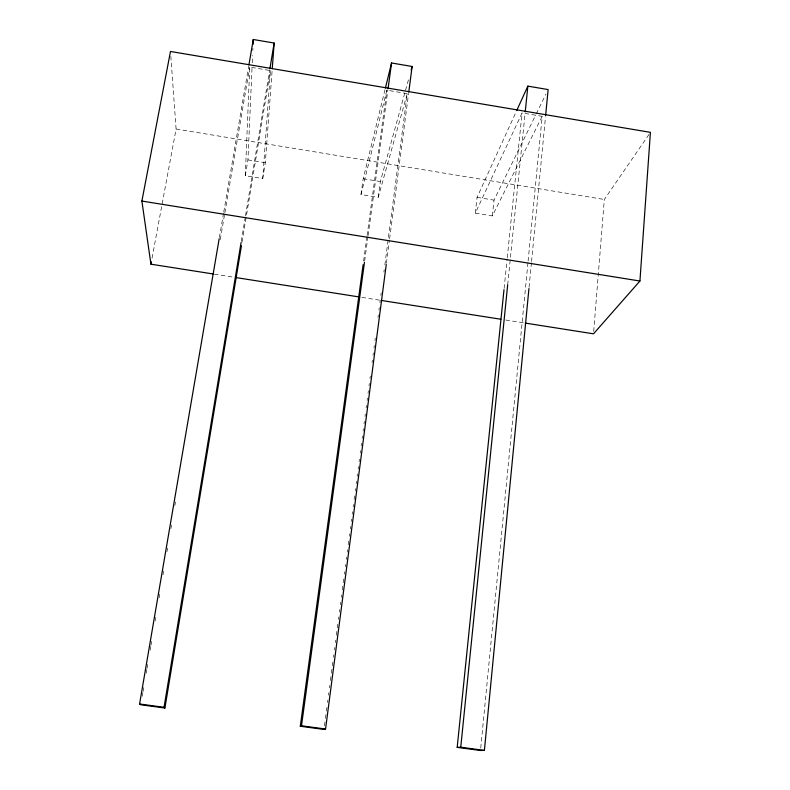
<?xml version="1.0" encoding="UTF-8"?>
<svg xmlns="http://www.w3.org/2000/svg" width="790" height="790" viewBox="0 0 790 790"><rect width="100%" height="100%" fill="white"/><g stroke="black" fill="none" stroke-linecap="round" stroke-linejoin="round"><path stroke-width="0.59" stroke-dasharray="3.95 2.96" d="M245.295 175.716L249.739 67.101L270.437 70.577L262.734 178.55L245.295 175.716L247.942 159.896L252.03 67.752M252.247 62.845L252.573 55.468M252.79 50.56L252.899 48.101M262.734 178.55L265.322 162.73L272.165 69.915M593.705 331.385L604.32 199.485L649.024 134.389M529.063 287.333L531.433 262.764M531.552 261.539L545.525 116.604M480.735 748.051L527.987 262.31M528.105 261.075L542.187 116.337L522.072 112.95L475.313 213.142L492.338 215.917L542.187 116.337M507.684 284.825L525.113 113.118M504.119 288.429L507.131 258.972M507.259 257.747L522.072 112.95M492.338 215.917L494.026 200.137L535.689 115.004M475.313 213.142L477.061 197.362L516.176 111.716M324.483 725.773L325.282 719.66M325.441 718.436L326.24 712.323M326.398 711.099L326.882 707.435M327.524 702.537L327.84 700.098M328.482 695.2L328.808 692.761M329.45 687.873L329.766 685.424M330.408 680.536L331.207 674.413M331.365 673.199L332.165 667.086M332.323 665.861L332.807 662.188M333.449 657.3L333.765 654.851M334.407 649.963L334.733 647.514M335.375 642.625L335.691 640.186M336.333 635.288L337.132 629.176M337.291 627.951L337.774 624.288M338.416 619.399L338.732 616.951M339.374 612.062L339.69 609.613M340.332 604.725L340.658 602.276M341.3 597.388L341.616 594.939M342.258 590.051L343.058 583.938M343.216 582.714L343.699 579.04M344.341 574.152L344.657 571.713M345.299 566.815L345.615 564.376M346.257 559.478L346.583 557.039M347.225 552.141L347.541 549.702M348.183 544.804L348.666 541.14M349.299 536.252L349.624 533.803M350.266 528.915L350.582 526.466M351.224 521.578L351.54 519.129M352.182 514.241L352.508 511.792M353.15 506.904L353.466 504.454M354.108 499.566L354.591 495.903M355.224 491.005L355.549 488.566M356.191 483.668L356.507 481.228M357.149 476.34L357.475 473.891M358.107 469.003L358.433 466.554M359.075 461.666L359.391 459.217M360.191 453.104L360.517 450.656M361.149 445.767L361.474 443.318M362.116 438.43L362.432 435.981M363.074 431.093L363.4 428.654M364.032 423.756L364.358 421.317M365 416.419L365.316 413.98M366.116 407.867L366.442 405.418M367.083 400.53L367.399 398.081M368.041 393.193L368.357 390.744M368.999 385.856L369.325 383.407M369.957 378.519L370.283 376.07M372.041 362.62L372.366 360.181M373.008 355.283L373.324 352.844M373.966 347.946L374.282 345.507M374.924 340.609L375.25 338.169M377.966 317.382L378.291 314.934M378.933 310.045L379.249 307.596M379.891 302.708L380.207 300.259M380.849 295.371L381.175 292.922M383.891 272.145L384.216 269.696M384.858 264.808L407.275 93.625L386.873 90.188L360.99 194.538L378.222 197.342L407.275 93.625M386.409 263.287L389.44 240.061M389.598 238.837L408.608 93.368M378.222 197.342L380.355 181.552L408.845 78.338M363.607 261.105L366.935 236.694M367.103 235.469L386.873 90.188M364.634 261.095L367.962 236.635M368.12 235.41L387.9 89.892M360.99 194.538L363.183 178.738L385.115 89.24M241.276 241.345L245.305 217.013M245.512 215.798L269.706 69.806M242.046 242.105L270.437 70.577M219.393 237.514L223.55 213.211M223.758 211.997L248.702 66.222M142.269 696.286L142.891 692.642M143.099 691.428L143.928 686.569M146.209 673.208L146.831 669.564M147.039 668.35L147.868 663.491M150.159 650.131L150.781 646.487M150.989 645.272L151.818 640.413M155.136 620.98L155.758 617.336M159.076 597.902L159.698 594.258M163.017 574.824L163.639 571.18M166.957 551.746L167.579 548.102M170.907 528.668L171.529 525.024M174.847 505.59L175.469 501.946M220.282 239.577L224.637 214.07M224.844 212.856L249.739 67.101M152.045 258.152L176.091 129.027L170.838 56.406M536.232 113.898L545.969 94M214.327 274.16L233.83 277.231M361.86 297.376L380.148 300.249M505.728 320.009L524.017 322.893M247.942 159.896L265.322 162.73M363.183 178.738L380.355 181.552M477.061 197.362L494.026 200.137M176.091 129.027L604.32 199.485"/><path stroke-width="1.19" d="M253.057 44.418L253.274 39.5L274.15 43.045L272.254 68.691M525.231 323.08L593.507 333.824L639.93 281.023L650.417 132.355L170.482 51.478L141.884 201.065L150.93 264.186L213.103 273.962M504 289.654L457.193 747.36L480.498 750.5L484.398 750.401L528.945 288.567M545.643 115.37L548.132 89.576L527.858 86.13L516.68 110.61M457.193 747.36L460.748 747.221L507.684 284.825M525.241 111.894L527.858 86.13M363.114 264.769L300.299 726.247L323.999 729.437L325.559 729.022L386.251 264.512M408.766 92.153L412.123 66.478L391.554 62.983L385.411 88.046M300.299 726.247L301.504 725.783L364.466 262.31M388.058 88.668L391.554 62.983M241.434 245.759L164.912 708.038L164.044 707.287L241.078 242.56M269.913 68.592L274.15 43.045M164.912 708.038L140.817 704.789L139.583 703.989L219.186 238.728M248.909 65.007L253.274 39.5M150.93 264.186L151.374 261.767M411.136 70.034L412.123 66.478M139.583 703.989L164.044 707.287M301.504 725.783L325.559 729.022M460.748 747.221L484.398 750.401M236.269 277.616L359.42 296.991M381.363 300.447L500.85 319.249M141.884 201.065L639.93 281.023"/></g></svg>
